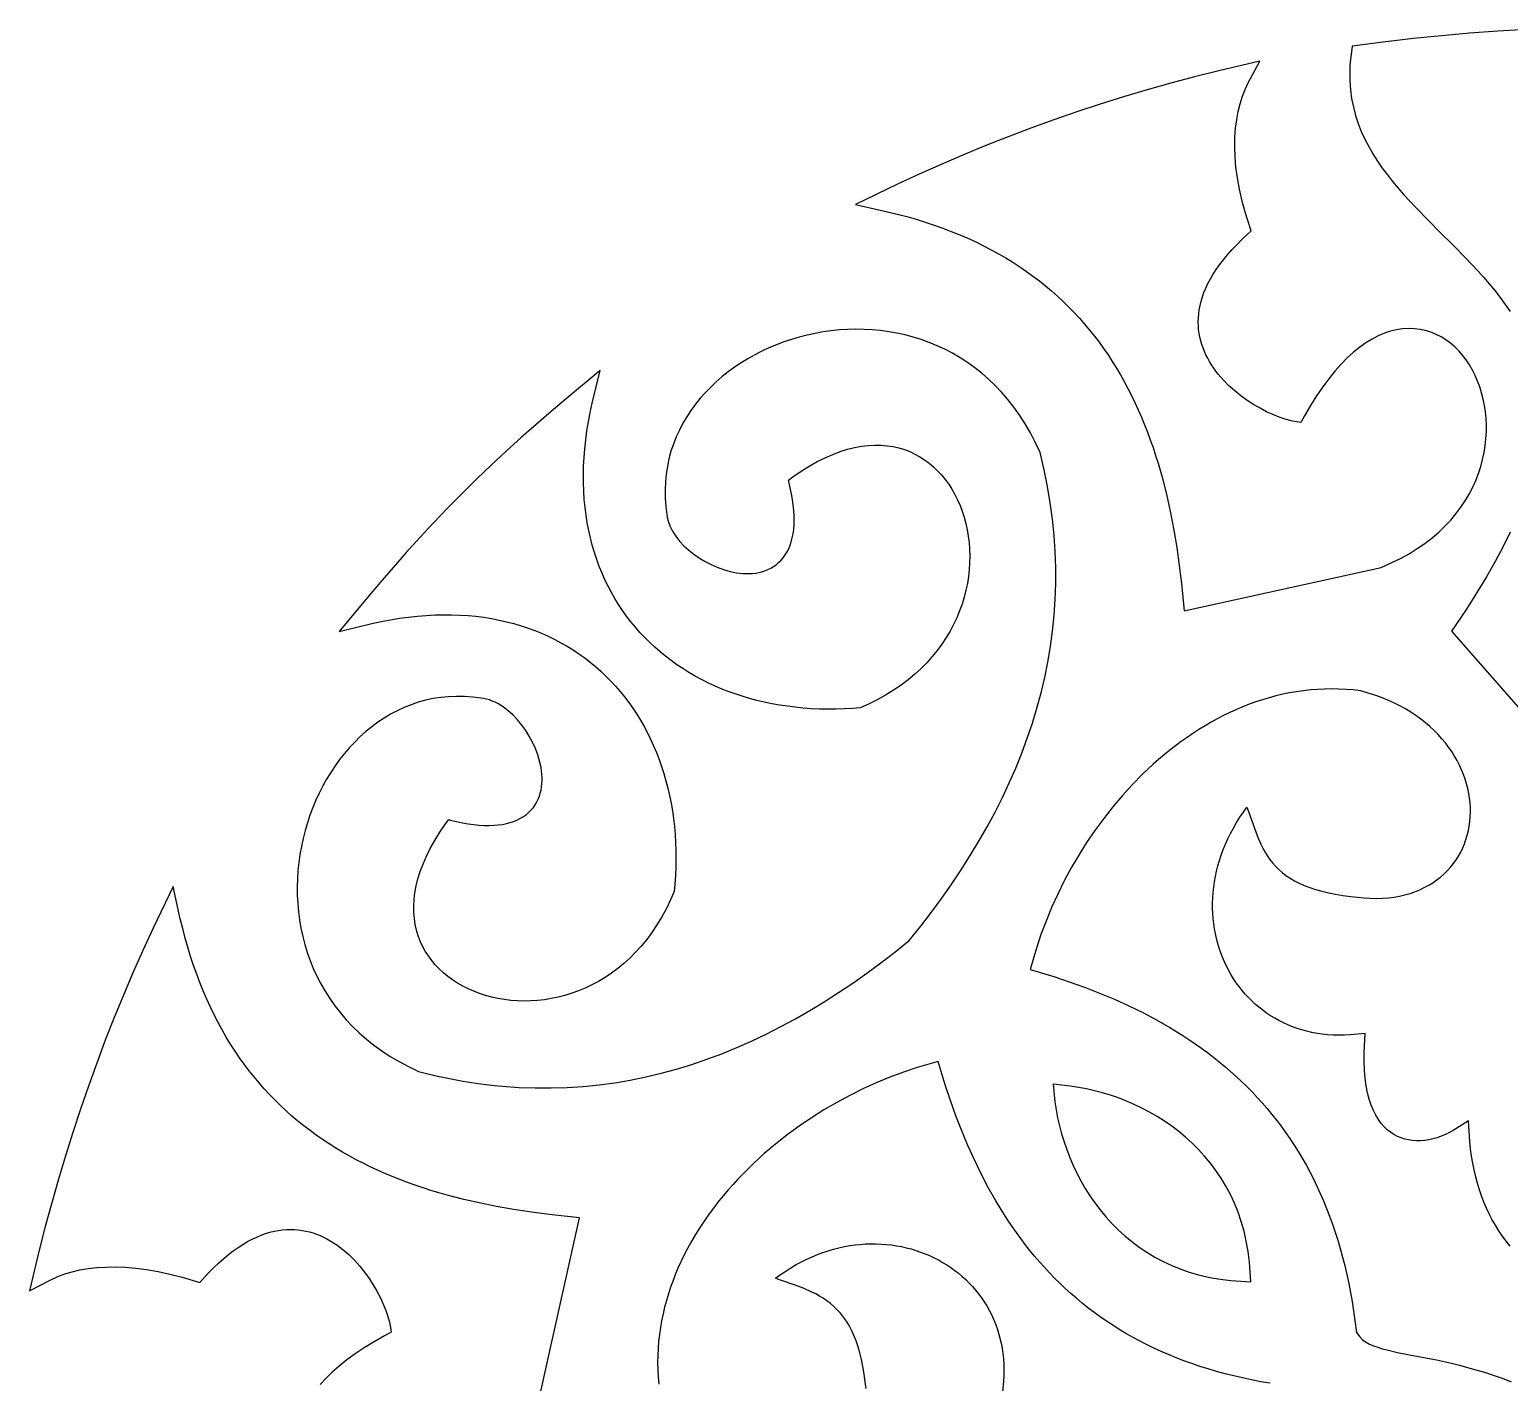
# Model space of a CAD drawing. Extents: x -355 to 355, y -278 to 278.
# Drawn here: x -88.1 to -4.1, y 13.1 to 89.9 of the extents above; entities that cross this region are included whole.
import ezdxf

# ---------------------------------------------------------------- set-up
doc = ezdxf.new("R2010")
doc.units = 0
doc.layers.add('LAYER_1', color=18, linetype='CONTINUOUS')

msp = doc.modelspace()

# ---------------------------------------------------------------- linework, layer by layer
at = {"layer": 'LAYER_1'}
for points in [[(-3.165, 89.926), (-4.775, 89.839), (-6.381, 89.722), (-7.979, 89.579), (-9.569, 89.414), (-11.148, 89.229), (-13.055, 88.984), (-13.135, 88.368), (-13.162, 88.091), (-13.181, 87.819), (-13.191, 87.546), (-13.187, 87.022), (-13.15, 86.509), (-13.082, 86.009), (-12.984, 85.523), (-12.859, 85.05), (-12.708, 84.59), (-12.532, 84.142), (-12.333, 83.706), (-12.113, 83.281), (-11.874, 82.866), (-11.617, 82.46), (-11.343, 82.064), (-11.055, 81.675), (-10.753, 81.293), (-10.439, 80.918), (-10.115, 80.548), (-9.783, 80.182), (-9.442, 79.82), (-8.745, 79.105), (-8.033, 78.394), (-7.319, 77.683), (-6.614, 76.965), (-5.926, 76.232), (-5.594, 75.862), (-5.27, 75.485), (-4.956, 75.103), (-4.654, 74.714), (-4.364, 74.318), (-4.088, 73.914)], [(-4.08, 61.389), (-4.481, 60.572), (-4.929, 59.728), (-5.425, 58.855), (-5.97, 57.954), (-6.566, 57.022), (-7.411, 55.77), (0.069, 47.243)], [(-4.088, 20.838), (-4.312, 21.123), (-4.525, 21.417), (-4.727, 21.718), (-4.918, 22.027), (-5.097, 22.344), (-5.266, 22.669), (-5.423, 23.002), (-5.568, 23.342), (-5.703, 23.691), (-5.826, 24.048), (-5.938, 24.413), (-6.038, 24.787), (-6.127, 25.168), (-6.205, 25.558), (-6.271, 25.957), (-6.325, 26.364), (-6.368, 26.779), (-6.454, 27.952), (-7.311, 27.413), (-7.534, 27.29), (-7.762, 27.18), (-7.993, 27.084), (-8.228, 27.002), (-8.464, 26.935), (-8.7, 26.884), (-8.935, 26.848), (-9.169, 26.829), (-9.4, 26.827), (-9.627, 26.842), (-9.849, 26.874), (-10.066, 26.923), (-10.277, 26.991), (-10.482, 27.077), (-10.68, 27.182), (-10.872, 27.308), (-11.056, 27.454), (-11.232, 27.623), (-11.4, 27.816), (-11.559, 28.034), (-11.707, 28.278), (-11.845, 28.55), (-11.969, 28.851), (-12.08, 29.182), (-12.175, 29.544), (-12.254, 29.937), (-12.314, 30.363), (-12.354, 30.822), (-12.374, 31.315), (-12.372, 31.842), (-12.322, 32.926), (-13.174, 32.847), (-13.499, 32.83), (-13.819, 32.825), (-14.134, 32.832), (-14.443, 32.851), (-14.747, 32.882), (-15.044, 32.925), (-15.336, 32.979), (-15.622, 33.043), (-15.902, 33.119), (-16.175, 33.204), (-16.443, 33.3), (-16.704, 33.406), (-16.958, 33.522), (-17.206, 33.647), (-17.448, 33.781), (-17.682, 33.924), (-17.91, 34.076), (-18.131, 34.237), (-18.344, 34.405), (-18.55, 34.582), (-18.749, 34.767), (-18.941, 34.959), (-19.125, 35.158), (-19.301, 35.365), (-19.469, 35.578), (-19.629, 35.798), (-19.781, 36.025), (-19.924, 36.257), (-20.059, 36.496), (-20.185, 36.74), (-20.303, 36.99), (-20.412, 37.244), (-20.511, 37.504), (-20.602, 37.769), (-20.683, 38.037), (-20.754, 38.31), (-20.816, 38.588), (-20.868, 38.868), (-20.91, 39.153), (-20.942, 39.44), (-20.964, 39.73), (-20.975, 40.024), (-20.976, 40.319), (-20.966, 40.617), (-20.945, 40.917), (-20.913, 41.219), (-20.87, 41.522), (-20.816, 41.827), (-20.75, 42.132), (-20.673, 42.439), (-20.584, 42.746), (-20.483, 43.053), (-20.37, 43.361), (-20.245, 43.668), (-20.107, 43.975), (-19.957, 44.281), (-19.794, 44.587), (-19.618, 44.891), (-19.429, 45.194), (-19.226, 45.495), (-19.023, 45.778), (-18.933, 45.522), (-18.606, 44.572), (-18.431, 44.111), (-18.236, 43.667), (-18.125, 43.446), (-18.007, 43.231), (-17.877, 43.022), (-17.736, 42.817), (-17.581, 42.618), (-17.413, 42.426), (-17.229, 42.241), (-17.029, 42.065), (-16.813, 41.897), (-16.579, 41.738), (-16.328, 41.59), (-16.058, 41.451), (-15.769, 41.322), (-15.459, 41.203), (-15.129, 41.094), (-14.776, 40.995), (-14.4, 40.906), (-14, 40.828), (-13.574, 40.759), (-13.129, 40.702), (-12.758, 40.651), (-12.386, 40.614), (-12.023, 40.594), (-11.671, 40.59), (-11.328, 40.6), (-10.995, 40.626), (-10.672, 40.667), (-10.36, 40.722), (-10.057, 40.791), (-9.766, 40.874), (-9.485, 40.97), (-9.214, 41.079), (-8.955, 41.2), (-8.707, 41.333), (-8.471, 41.478), (-8.246, 41.635), (-8.034, 41.801), (-7.833, 41.978), (-7.644, 42.165), (-7.468, 42.36), (-7.304, 42.564), (-7.153, 42.776), (-7.015, 42.996), (-6.889, 43.222), (-6.776, 43.455), (-6.676, 43.693), (-6.589, 43.937), (-6.515, 44.185), (-6.453, 44.438), (-6.405, 44.694), (-6.37, 44.954), (-6.347, 45.216), (-6.338, 45.481), (-6.342, 45.747), (-6.358, 46.015), (-6.388, 46.284), (-6.43, 46.553), (-6.486, 46.823), (-6.554, 47.092), (-6.636, 47.36), (-6.731, 47.626), (-6.838, 47.891), (-6.959, 48.154), (-7.093, 48.414), (-7.24, 48.671), (-7.4, 48.924), (-7.574, 49.174), (-7.76, 49.418), (-7.96, 49.658), (-8.173, 49.893), (-8.399, 50.121), (-8.639, 50.344), (-8.891, 50.559), (-9.157, 50.768), (-9.436, 50.969), (-9.728, 51.162), (-10.033, 51.346), (-10.352, 51.522), (-10.684, 51.688), (-11.029, 51.845), (-11.387, 51.991), (-11.758, 52.127), (-12.142, 52.252), (-12.568, 52.374), (-13.006, 52.424), (-13.414, 52.457), (-13.82, 52.477), (-14.225, 52.484), (-14.627, 52.477), (-15.028, 52.458), (-15.426, 52.426), (-15.822, 52.382), (-16.215, 52.326), (-16.606, 52.258), (-16.995, 52.178), (-17.38, 52.086), (-17.763, 51.984), (-18.142, 51.87), (-18.519, 51.746), (-18.892, 51.611), (-19.262, 51.466), (-19.628, 51.311), (-19.991, 51.146), (-20.351, 50.971), (-20.707, 50.787), (-21.058, 50.593), (-21.406, 50.391), (-21.75, 50.18), (-22.09, 49.961), (-22.426, 49.733), (-22.758, 49.497), (-23.085, 49.253), (-23.407, 49.001), (-23.726, 48.742), (-24.039, 48.476), (-24.348, 48.203), (-24.652, 47.923), (-24.953, 47.635), (-25.535, 47.044), (-26.098, 46.428), (-26.639, 45.789), (-27.159, 45.13), (-27.655, 44.451), (-28.129, 43.756), (-28.578, 43.044), (-29.002, 42.318), (-29.4, 41.58), (-29.772, 40.831), (-30.116, 40.072), (-30.432, 39.305), (-30.72, 38.533), (-30.978, 37.755), (-31.326, 36.56), (-29.997, 36.151), (-29.11, 35.855), (-28.24, 35.542), (-27.388, 35.211), (-26.554, 34.861), (-25.739, 34.491), (-24.943, 34.101), (-24.166, 33.691), (-23.411, 33.259), (-22.674, 32.805), (-22.316, 32.571), (-21.962, 32.33), (-21.614, 32.084), (-21.271, 31.832), (-20.934, 31.574), (-20.602, 31.31), (-20.276, 31.04), (-19.956, 30.764), (-19.642, 30.482), (-19.333, 30.194), (-19.031, 29.899), (-18.735, 29.598), (-18.444, 29.29), (-18.16, 28.976), (-17.882, 28.655), (-17.611, 28.327), (-17.346, 27.993), (-17.087, 27.651), (-16.834, 27.303), (-16.588, 26.948), (-16.349, 26.585), (-16.116, 26.215), (-15.891, 25.838), (-15.671, 25.453), (-15.459, 25.061), (-15.254, 24.661), (-15.055, 24.254), (-14.864, 23.839), (-14.68, 23.416), (-14.503, 22.984), (-14.333, 22.545), (-14.171, 22.098), (-14.016, 21.642), (-13.868, 21.178), (-13.728, 20.706), (-13.596, 20.225), (-13.472, 19.735), (-13.355, 19.237), (-13.246, 18.73), (-13.145, 18.214), (-13.053, 17.69), (-12.968, 17.156), (-12.892, 16.613), (-12.809, 15.941), (-12.625, 15.692), (-12.456, 15.531), (-12.266, 15.396), (-12.059, 15.282), (-11.836, 15.184), (-11.597, 15.097), (-11.341, 15.018), (-11.065, 14.945), (-10.47, 14.811), (-9.803, 14.679), (-8.269, 14.378), (-7.412, 14.188), (-6.964, 14.079), (-6.503, 13.958), (-6.029, 13.825), (-5.543, 13.678), (-5.046, 13.517), (-4.538, 13.338), (-4.021, 13.143)], [(-59.389, 11.41), (-56.919, 22.452), (-58.481, 22.618), (-59.521, 22.751), (-60.543, 22.904), (-61.545, 23.079), (-62.528, 23.277), (-63.49, 23.497), (-64.43, 23.742), (-65.352, 24.011), (-65.801, 24.155), (-66.247, 24.306), (-66.687, 24.463), (-67.122, 24.626), (-67.55, 24.797), (-67.973, 24.974), (-68.39, 25.158), (-68.801, 25.35), (-69.205, 25.548), (-69.604, 25.753), (-69.997, 25.966), (-70.383, 26.187), (-70.763, 26.415), (-71.137, 26.65), (-71.505, 26.893), (-71.866, 27.144), (-72.22, 27.403), (-72.568, 27.67), (-72.91, 27.945), (-73.245, 28.228), (-73.573, 28.52), (-73.895, 28.82), (-74.209, 29.129), (-74.517, 29.446), (-74.818, 29.772), (-75.113, 30.108), (-75.4, 30.452), (-75.68, 30.805), (-75.953, 31.168), (-76.219, 31.54), (-76.478, 31.922), (-76.729, 32.313), (-76.974, 32.715), (-77.21, 33.126), (-77.44, 33.547), (-77.662, 33.979), (-77.876, 34.42), (-78.082, 34.873), (-78.281, 35.335), (-78.472, 35.809), (-78.655, 36.293), (-78.831, 36.788), (-78.998, 37.294), (-79.157, 37.812), (-79.307, 38.34), (-79.45, 38.88), (-79.584, 39.432), (-79.992, 41.259), (-81.141, 38.867), (-81.716, 37.623), (-82.274, 36.368), (-82.815, 35.101), (-83.338, 33.824), (-83.845, 32.537), (-84.334, 31.241), (-84.805, 29.936), (-85.259, 28.623), (-85.694, 27.303), (-86.111, 25.975), (-86.509, 24.642), (-86.889, 23.302), (-87.25, 21.958), (-87.592, 20.609), (-88.142, 18.299), (-86.907, 18.95), (-86.537, 19.115), (-86.143, 19.261), (-85.726, 19.386), (-85.285, 19.489), (-84.819, 19.57), (-84.329, 19.627), (-83.814, 19.658), (-83.273, 19.664), (-82.707, 19.642), (-82.114, 19.591), (-81.496, 19.51), (-80.851, 19.398), (-80.18, 19.254), (-79.483, 19.077), (-78.486, 18.787), (-77.999, 19.31), (-77.708, 19.604), (-77.419, 19.878), (-77.135, 20.13), (-76.853, 20.362), (-76.576, 20.574), (-76.302, 20.767), (-76.032, 20.942), (-75.765, 21.098), (-75.503, 21.237), (-75.245, 21.358), (-74.992, 21.463), (-74.742, 21.553), (-74.496, 21.627), (-74.255, 21.687), (-74.018, 21.732), (-73.784, 21.764), (-73.555, 21.783), (-73.329, 21.79), (-73.107, 21.784), (-72.888, 21.767), (-72.673, 21.738), (-72.461, 21.699), (-72.252, 21.649), (-72.047, 21.589), (-71.845, 21.519), (-71.646, 21.44), (-71.451, 21.352), (-71.259, 21.255), (-71.071, 21.149), (-70.886, 21.036), (-70.705, 20.914), (-70.528, 20.786), (-70.358, 20.653), (-70.02, 20.36), (-69.704, 20.048), (-69.406, 19.718), (-69.128, 19.372), (-68.87, 19.014), (-68.633, 18.649), (-68.419, 18.281), (-68.228, 17.912), (-68.061, 17.548), (-67.918, 17.192), (-67.801, 16.849), (-67.71, 16.522), (-67.645, 16.218), (-67.61, 15.959), (-67.989, 15.758), (-68.585, 15.417), (-69.139, 15.073), (-69.653, 14.727), (-70.126, 14.38), (-70.561, 14.031), (-70.958, 13.681), (-71.317, 13.33), (-71.64, 12.978)], [(-17.709, 13.053), (-18.239, 13.146), (-18.759, 13.246), (-19.27, 13.355), (-19.773, 13.472), (-20.266, 13.596), (-20.75, 13.729), (-21.225, 13.868), (-21.692, 14.016), (-22.15, 14.171), (-22.6, 14.333), (-23.041, 14.503), (-23.473, 14.68), (-23.898, 14.864), (-24.314, 15.055), (-24.722, 15.254), (-25.123, 15.459), (-25.515, 15.671), (-25.9, 15.89), (-26.277, 16.116), (-26.646, 16.349), (-27.008, 16.588), (-27.363, 16.834), (-27.711, 17.086), (-28.051, 17.345), (-28.384, 17.61), (-28.711, 17.882), (-29.03, 18.159), (-29.343, 18.443), (-29.649, 18.734), (-29.948, 19.03), (-30.241, 19.332), (-30.528, 19.64), (-30.808, 19.955), (-31.082, 20.275), (-31.35, 20.6), (-31.612, 20.932), (-31.868, 21.269), (-32.118, 21.612), (-32.362, 21.961), (-32.6, 22.315), (-32.832, 22.672), (-33.282, 23.409), (-33.71, 24.165), (-34.116, 24.941), (-34.503, 25.737), (-34.869, 26.552), (-35.217, 27.387), (-35.546, 28.239), (-35.857, 29.109), (-36.152, 29.996), (-36.56, 31.326), (-37.756, 30.978), (-38.533, 30.72), (-39.306, 30.432), (-40.072, 30.116), (-40.831, 29.771), (-41.58, 29.4), (-42.319, 29.001), (-43.044, 28.577), (-43.756, 28.128), (-44.452, 27.655), (-45.13, 27.158), (-45.789, 26.639), (-46.428, 26.097), (-47.044, 25.534), (-47.635, 24.953), (-47.923, 24.652), (-48.203, 24.348), (-48.476, 24.039), (-48.742, 23.725), (-49.001, 23.407), (-49.253, 23.084), (-49.497, 22.757), (-49.732, 22.426), (-49.96, 22.09), (-50.18, 21.75), (-50.391, 21.406), (-50.593, 21.058), (-50.786, 20.706), (-50.971, 20.35), (-51.145, 19.991), (-51.31, 19.628), (-51.466, 19.262), (-51.611, 18.892), (-51.746, 18.518), (-51.87, 18.142), (-51.984, 17.762), (-52.086, 17.38), (-52.177, 16.994), (-52.257, 16.606), (-52.326, 16.215), (-52.382, 15.821), (-52.426, 15.425), (-52.458, 15.027), (-52.477, 14.627), (-52.484, 14.224), (-52.477, 13.82), (-52.457, 13.414), (-52.424, 13.006)], [(-40.651, 12.758), (-40.702, 13.13), (-40.76, 13.575), (-40.83, 14.001), (-40.91, 14.402), (-41.002, 14.779), (-41.104, 15.132), (-41.216, 15.464), (-41.339, 15.774), (-41.473, 16.063), (-41.616, 16.333), (-41.77, 16.585), (-41.933, 16.818), (-42.105, 17.034), (-42.286, 17.233), (-42.475, 17.416), (-42.67, 17.584), (-42.872, 17.738), (-43.079, 17.879), (-43.291, 18.008), (-43.507, 18.126), (-43.729, 18.237), (-44.172, 18.431), (-44.628, 18.605), (-45.558, 18.932), (-45.796, 19.018), (-45.51, 19.228), (-45.214, 19.43), (-44.916, 19.618), (-44.617, 19.794), (-44.315, 19.957), (-44.013, 20.107), (-43.71, 20.245), (-43.406, 20.37), (-43.101, 20.483), (-42.797, 20.584), (-42.492, 20.673), (-42.188, 20.75), (-41.884, 20.815), (-41.581, 20.87), (-41.278, 20.912), (-40.978, 20.944), (-40.678, 20.965), (-40.381, 20.975), (-40.085, 20.974), (-39.792, 20.963), (-39.501, 20.941), (-39.213, 20.909), (-38.928, 20.867), (-38.647, 20.815), (-38.369, 20.753), (-38.094, 20.682), (-37.824, 20.601), (-37.558, 20.51), (-37.297, 20.411), (-37.041, 20.302), (-36.789, 20.184), (-36.543, 20.058), (-36.303, 19.923), (-36.068, 19.779), (-35.839, 19.627), (-35.617, 19.467), (-35.402, 19.299), (-35.193, 19.123), (-34.991, 18.939), (-34.797, 18.747), (-34.61, 18.548), (-34.431, 18.342), (-34.261, 18.128), (-34.098, 17.907), (-33.944, 17.679), (-33.799, 17.445), (-33.663, 17.203), (-33.536, 16.955), (-33.419, 16.701), (-33.311, 16.44), (-33.214, 16.173), (-33.126, 15.899), (-33.05, 15.62), (-32.984, 15.334), (-32.929, 15.042), (-32.885, 14.745), (-32.853, 14.442), (-32.833, 14.133), (-32.825, 13.818), (-32.83, 13.499), (-32.847, 13.173), (-32.926, 12.322)]]:
    msp.add_lwpolyline(points, dxfattribs=at)
for points in [[(-41.257, 79.992), (-39.431, 79.584), (-38.88, 79.45), (-38.34, 79.307), (-37.812, 79.155), (-37.294, 78.996), (-36.788, 78.828), (-36.294, 78.651), (-35.81, 78.467), (-35.336, 78.275), (-34.874, 78.074), (-34.422, 77.866), (-33.981, 77.65), (-33.549, 77.427), (-33.129, 77.196), (-32.718, 76.957), (-32.317, 76.711), (-31.926, 76.458), (-31.545, 76.197), (-31.173, 75.929), (-30.811, 75.653), (-30.458, 75.371), (-30.115, 75.082), (-29.78, 74.786), (-29.455, 74.482), (-29.138, 74.172), (-28.831, 73.856), (-28.532, 73.532), (-28.241, 73.202), (-27.959, 72.865), (-27.685, 72.522), (-27.42, 72.172), (-27.163, 71.816), (-26.913, 71.453), (-26.672, 71.084), (-26.438, 70.709), (-26.212, 70.328), (-25.994, 69.941), (-25.783, 69.547), (-25.58, 69.148), (-25.384, 68.742), (-25.195, 68.331), (-25.014, 67.914), (-24.84, 67.491), (-24.672, 67.063), (-24.511, 66.629), (-24.358, 66.19), (-24.21, 65.745), (-24.07, 65.296), (-23.808, 64.378), (-23.572, 63.442), (-23.36, 62.485), (-23.172, 61.509), (-23.007, 60.515), (-22.865, 59.503), (-22.744, 58.473), (-22.595, 56.919), (-11.41, 59.389), (-10.831, 59.639), (-10.311, 59.893), (-9.82, 60.164), (-9.357, 60.45), (-8.923, 60.75), (-8.516, 61.064), (-8.136, 61.39), (-7.783, 61.728), (-7.457, 62.077), (-7.157, 62.435), (-6.882, 62.801), (-6.633, 63.175), (-6.409, 63.554), (-6.21, 63.939), (-6.034, 64.328), (-5.882, 64.721), (-5.753, 65.115), (-5.646, 65.51), (-5.561, 65.905), (-5.498, 66.299), (-5.456, 66.691), (-5.434, 67.08), (-5.432, 67.465), (-5.449, 67.845), (-5.485, 68.219), (-5.54, 68.586), (-5.612, 68.945), (-5.702, 69.296), (-5.809, 69.637), (-5.933, 69.968), (-6.072, 70.287), (-6.228, 70.594), (-6.399, 70.887), (-6.585, 71.166), (-6.786, 71.43), (-7.001, 71.676), (-7.23, 71.906), (-7.474, 72.116), (-7.731, 72.306), (-8, 72.474), (-8.282, 72.62), (-8.576, 72.74), (-8.881, 72.835), (-9.195, 72.903), (-9.518, 72.942), (-9.849, 72.952), (-10.185, 72.931), (-10.527, 72.879), (-10.872, 72.795), (-11.219, 72.679), (-11.569, 72.53), (-11.92, 72.348), (-12.272, 72.132), (-12.624, 71.883), (-12.976, 71.599), (-13.327, 71.279), (-13.679, 70.923), (-14.029, 70.531), (-14.378, 70.101), (-14.726, 69.632), (-15.071, 69.123), (-15.415, 68.575), (-15.757, 67.984), (-15.957, 67.609), (-16.218, 67.645), (-16.522, 67.71), (-16.848, 67.801), (-17.191, 67.918), (-17.547, 68.061), (-17.912, 68.228), (-18.28, 68.419), (-18.649, 68.633), (-19.014, 68.869), (-19.372, 69.127), (-19.718, 69.406), (-20.049, 69.704), (-20.361, 70.02), (-20.653, 70.357), (-20.786, 70.528), (-20.915, 70.705), (-21.036, 70.886), (-21.149, 71.071), (-21.255, 71.259), (-21.352, 71.451), (-21.44, 71.646), (-21.52, 71.845), (-21.589, 72.047), (-21.649, 72.252), (-21.699, 72.461), (-21.739, 72.673), (-21.767, 72.888), (-21.784, 73.107), (-21.79, 73.329), (-21.783, 73.555), (-21.764, 73.784), (-21.732, 74.018), (-21.687, 74.255), (-21.627, 74.496), (-21.553, 74.742), (-21.464, 74.992), (-21.358, 75.246), (-21.237, 75.504), (-21.098, 75.766), (-20.942, 76.032), (-20.768, 76.302), (-20.575, 76.576), (-20.362, 76.854), (-20.13, 77.135), (-19.878, 77.42), (-19.604, 77.708), (-19.31, 78), (-18.778, 78.495), (-18.992, 79.137), (-19.103, 79.494), (-19.205, 79.845), (-19.296, 80.189), (-19.378, 80.527), (-19.45, 80.855), (-19.569, 81.5), (-19.652, 82.115), (-19.702, 82.705), (-19.721, 83.27), (-19.711, 83.809), (-19.672, 84.323), (-19.608, 84.812), (-19.519, 85.278), (-19.407, 85.719), (-19.275, 86.137), (-19.122, 86.532), (-18.952, 86.905), (-18.296, 88.139), (-20.63, 87.592), (-21.996, 87.25), (-23.353, 86.889), (-24.7, 86.509), (-26.037, 86.111), (-27.364, 85.694), (-28.682, 85.258), (-29.989, 84.805), (-31.287, 84.334), (-32.575, 83.845), (-33.853, 83.338), (-35.122, 82.814), (-36.38, 82.273), (-37.629, 81.715), (-38.868, 81.141)], [(-47.748, 71.001), (-48.118, 70.753), (-48.476, 70.491), (-48.821, 70.217), (-49.154, 69.929), (-49.472, 69.628), (-49.776, 69.315), (-50.064, 68.99), (-50.337, 68.652), (-50.592, 68.303), (-50.83, 67.943), (-51.049, 67.571), (-51.249, 67.188), (-51.429, 66.795), (-51.588, 66.392), (-51.726, 65.979), (-51.841, 65.556), (-51.933, 65.125), (-52.002, 64.685), (-52.045, 64.237), (-52.064, 63.782), (-52.056, 63.319), (-52.022, 62.85), (-51.962, 62.384), (-51.941, 62.234), (-51.904, 62.07), (-51.855, 61.909), (-51.795, 61.752), (-51.724, 61.598), (-51.641, 61.442), (-51.458, 61.156), (-51.239, 60.878), (-50.992, 60.615), (-50.721, 60.366), (-50.428, 60.133), (-50.117, 59.918), (-49.789, 59.721), (-49.449, 59.545), (-49.098, 59.391), (-48.739, 59.261), (-48.375, 59.158), (-48.009, 59.084), (-47.647, 59.042), (-47.459, 59.033), (-47.277, 59.034), (-47.097, 59.044), (-46.917, 59.065), (-46.74, 59.096), (-46.566, 59.138), (-46.394, 59.193), (-46.227, 59.259), (-46.064, 59.338), (-45.907, 59.431), (-45.756, 59.537), (-45.613, 59.656), (-45.479, 59.788), (-45.354, 59.934), (-45.24, 60.092), (-45.136, 60.263), (-45.044, 60.446), (-44.963, 60.64), (-44.895, 60.846), (-44.838, 61.064), (-44.793, 61.293), (-44.761, 61.533), (-44.74, 61.786), (-44.732, 62.05), (-44.737, 62.327), (-44.754, 62.616), (-44.785, 62.919), (-44.828, 63.235), (-44.885, 63.565), (-44.956, 63.908), (-45.041, 64.267), (-45.061, 64.342), (-44.815, 64.526), (-44.342, 64.849), (-43.878, 65.138), (-43.424, 65.393), (-42.979, 65.615), (-42.543, 65.804), (-42.118, 65.963), (-41.704, 66.092), (-41.3, 66.192), (-40.907, 66.264), (-40.526, 66.309), (-40.155, 66.328), (-39.796, 66.323), (-39.448, 66.294), (-39.111, 66.243), (-38.786, 66.169), (-38.471, 66.074), (-38.168, 65.959), (-37.876, 65.824), (-37.595, 65.67), (-37.325, 65.498), (-37.067, 65.307), (-36.821, 65.1), (-36.587, 64.876), (-36.365, 64.636), (-36.156, 64.381), (-35.96, 64.112), (-35.778, 63.828), (-35.609, 63.532), (-35.454, 63.224), (-35.314, 62.904), (-35.189, 62.573), (-35.079, 62.233), (-34.985, 61.884), (-34.907, 61.526), (-34.846, 61.162), (-34.801, 60.791), (-34.773, 60.415), (-34.762, 60.033), (-34.77, 59.649), (-34.795, 59.261), (-34.838, 58.871), (-34.9, 58.479), (-34.981, 58.087), (-35.081, 57.696), (-35.2, 57.305), (-35.339, 56.917), (-35.498, 56.531), (-35.678, 56.149), (-35.878, 55.771), (-36.099, 55.399), (-36.341, 55.032), (-36.605, 54.672), (-36.891, 54.32), (-37.199, 53.975), (-37.53, 53.64), (-37.884, 53.314), (-38.262, 53), (-38.663, 52.696), (-39.089, 52.405), (-39.539, 52.126), (-40.014, 51.862), (-40.515, 51.613), (-40.98, 51.406), (-41.396, 51.373), (-41.878, 51.347), (-42.356, 51.333), (-42.829, 51.331), (-43.297, 51.341), (-43.761, 51.362), (-44.22, 51.396), (-44.673, 51.441), (-45.12, 51.497), (-45.563, 51.564), (-45.999, 51.643), (-46.429, 51.733), (-46.853, 51.834), (-47.27, 51.945), (-47.681, 52.068), (-48.085, 52.201), (-48.482, 52.345), (-48.872, 52.499), (-49.255, 52.663), (-49.63, 52.838), (-49.998, 53.023), (-50.358, 53.217), (-50.709, 53.422), (-51.053, 53.636), (-51.388, 53.86), (-51.715, 54.094), (-52.033, 54.337), (-52.342, 54.59), (-52.642, 54.852), (-52.933, 55.123), (-53.214, 55.403), (-53.486, 55.692), (-53.749, 55.99), (-54.001, 56.297), (-54.243, 56.613), (-54.475, 56.938), (-54.697, 57.271), (-54.908, 57.612), (-55.108, 57.962), (-55.298, 58.321), (-55.476, 58.687), (-55.643, 59.062), (-55.799, 59.446), (-55.943, 59.837), (-56.075, 60.236), (-56.195, 60.643), (-56.303, 61.058), (-56.398, 61.481), (-56.481, 61.912), (-56.551, 62.35), (-56.607, 62.796), (-56.651, 63.25), (-56.681, 63.711), (-56.697, 64.179), (-56.7, 64.654), (-56.688, 65.137), (-56.663, 65.627), (-56.622, 66.124), (-56.567, 66.628), (-56.497, 67.138), (-56.412, 67.656), (-56.311, 68.18), (-56.195, 68.71), (-55.738, 70.571), (-57.66, 68.976), (-58.527, 68.244), (-59.386, 67.504), (-60.236, 66.755), (-61.08, 65.992), (-61.92, 65.212), (-62.756, 64.413), (-63.591, 63.591), (-64.413, 62.756), (-65.212, 61.919), (-65.992, 61.08), (-66.755, 60.236), (-67.504, 59.386), (-68.244, 58.528), (-68.977, 57.66), (-70.572, 55.739), (-68.711, 56.196), (-68.18, 56.312), (-67.656, 56.412), (-67.139, 56.498), (-66.628, 56.568), (-66.125, 56.623), (-65.628, 56.663), (-65.138, 56.689), (-64.655, 56.7), (-64.18, 56.698), (-63.712, 56.681), (-63.251, 56.651), (-62.798, 56.608), (-62.352, 56.551), (-61.914, 56.481), (-61.484, 56.398), (-61.062, 56.303), (-60.647, 56.195), (-60.24, 56.075), (-59.842, 55.943), (-59.451, 55.799), (-59.069, 55.644), (-58.695, 55.477), (-58.329, 55.298), (-57.972, 55.109), (-57.623, 54.909), (-57.282, 54.697), (-56.95, 54.476), (-56.627, 54.244), (-56.313, 54.002), (-56.008, 53.749), (-55.711, 53.487), (-55.424, 53.215), (-55.145, 52.934), (-54.876, 52.643), (-54.616, 52.343), (-54.366, 52.034), (-54.125, 51.716), (-53.893, 51.39), (-53.672, 51.055), (-53.46, 50.712), (-53.258, 50.36), (-53.066, 50), (-52.884, 49.633), (-52.713, 49.258), (-52.552, 48.875), (-52.401, 48.486), (-52.261, 48.089), (-52.132, 47.685), (-52.013, 47.274), (-51.905, 46.857), (-51.808, 46.433), (-51.723, 46.003), (-51.648, 45.567), (-51.586, 45.125), (-51.534, 44.677), (-51.494, 44.224), (-51.466, 43.766), (-51.45, 43.303), (-51.445, 42.834), (-51.453, 42.361), (-51.473, 41.883), (-51.505, 41.401), (-51.543, 40.981), (-51.746, 40.511), (-51.99, 40.011), (-52.248, 39.536), (-52.521, 39.085), (-52.807, 38.66), (-53.105, 38.259), (-53.414, 37.882), (-53.735, 37.528), (-54.065, 37.197), (-54.405, 36.889), (-54.753, 36.604), (-55.108, 36.34), (-55.471, 36.098), (-55.839, 35.877), (-56.213, 35.677), (-56.591, 35.498), (-56.973, 35.339), (-57.358, 35.2), (-57.745, 35.08), (-58.133, 34.98), (-58.522, 34.9), (-58.91, 34.838), (-59.297, 34.795), (-59.683, 34.77), (-60.065, 34.762), (-60.444, 34.773), (-60.818, 34.801), (-61.187, 34.846), (-61.549, 34.907), (-61.904, 34.985), (-62.252, 35.079), (-62.59, 35.189), (-62.919, 35.314), (-63.238, 35.454), (-63.545, 35.608), (-63.84, 35.777), (-64.122, 35.96), (-64.39, 36.156), (-64.644, 36.365), (-64.883, 36.586), (-65.106, 36.821), (-65.313, 37.067), (-65.503, 37.325), (-65.674, 37.594), (-65.828, 37.875), (-65.962, 38.167), (-66.077, 38.471), (-66.172, 38.785), (-66.245, 39.111), (-66.296, 39.448), (-66.325, 39.796), (-66.33, 40.155), (-66.31, 40.525), (-66.265, 40.907), (-66.193, 41.3), (-66.093, 41.704), (-65.964, 42.118), (-65.805, 42.543), (-65.615, 42.979), (-65.394, 43.424), (-65.139, 43.878), (-64.85, 44.342), (-64.526, 44.815), (-64.342, 45.061), (-64.267, 45.041), (-63.909, 44.956), (-63.565, 44.885), (-63.235, 44.828), (-62.92, 44.785), (-62.617, 44.754), (-62.328, 44.737), (-62.051, 44.733), (-61.786, 44.741), (-61.534, 44.761), (-61.294, 44.793), (-61.065, 44.838), (-60.848, 44.895), (-60.642, 44.964), (-60.448, 45.044), (-60.265, 45.137), (-60.095, 45.24), (-59.937, 45.355), (-59.791, 45.48), (-59.659, 45.614), (-59.541, 45.758), (-59.436, 45.908), (-59.344, 46.066), (-59.266, 46.229), (-59.2, 46.397), (-59.147, 46.569), (-59.106, 46.744), (-59.076, 46.921), (-59.057, 47.101), (-59.048, 47.282), (-59.049, 47.464), (-59.06, 47.652), (-59.105, 48.014), (-59.184, 48.381), (-59.292, 48.745), (-59.427, 49.103), (-59.587, 49.454), (-59.77, 49.795), (-59.973, 50.123), (-60.196, 50.434), (-60.437, 50.727), (-60.695, 50.998), (-60.968, 51.244), (-61.251, 51.459), (-61.404, 51.559), (-61.557, 51.648), (-61.713, 51.727), (-61.872, 51.797), (-62.035, 51.857), (-62.201, 51.905), (-62.369, 51.941), (-62.524, 51.962), (-62.982, 52.022), (-63.445, 52.056), (-63.902, 52.064), (-64.352, 52.045), (-64.794, 52.002), (-65.229, 51.933), (-65.656, 51.841), (-66.073, 51.726), (-66.482, 51.588), (-66.881, 51.428), (-67.27, 51.248), (-67.648, 51.048), (-68.016, 50.829), (-68.373, 50.591), (-68.718, 50.336), (-69.052, 50.063), (-69.374, 49.775), (-69.685, 49.471), (-69.982, 49.153), (-70.267, 48.82), (-70.54, 48.475), (-70.799, 48.117), (-71.045, 47.747), (-71.277, 47.366), (-71.495, 46.974), (-71.7, 46.573), (-71.89, 46.163), (-72.065, 45.744), (-72.225, 45.317), (-72.37, 44.883), (-72.5, 44.443), (-72.614, 43.997), (-72.712, 43.546), (-72.793, 43.091), (-72.858, 42.631), (-72.905, 42.169), (-72.936, 41.704), (-72.949, 41.237), (-72.944, 40.769), (-72.92, 40.3), (-72.879, 39.832), (-72.818, 39.364), (-72.738, 38.899), (-72.638, 38.435), (-72.519, 37.975), (-72.379, 37.518), (-72.219, 37.065), (-72.038, 36.618), (-71.836, 36.177), (-71.612, 35.742), (-71.367, 35.315), (-71.1, 34.896), (-70.81, 34.486), (-70.498, 34.086), (-70.163, 33.696), (-69.805, 33.317), (-69.424, 32.95), (-69.019, 32.596), (-68.591, 32.256), (-68.138, 31.93), (-67.662, 31.618), (-67.162, 31.322), (-66.637, 31.042), (-66.054, 30.763), (-65.06, 30.522), (-64.582, 30.418), (-64.107, 30.323), (-63.633, 30.236), (-63.161, 30.157), (-62.691, 30.087), (-62.222, 30.026), (-61.755, 29.972), (-61.287, 29.927), (-60.361, 29.86), (-59.44, 29.826), (-58.524, 29.824), (-57.615, 29.852), (-56.711, 29.912), (-55.813, 30.002), (-54.921, 30.123), (-54.035, 30.272), (-53.155, 30.452), (-52.28, 30.66), (-51.411, 30.896), (-50.548, 31.16), (-49.69, 31.452), (-48.838, 31.77), (-47.992, 32.115), (-47.15, 32.487), (-46.315, 32.884), (-45.484, 33.306), (-44.659, 33.753), (-43.839, 34.225), (-43.024, 34.72), (-42.214, 35.239), (-41.408, 35.781), (-40.608, 36.345), (-39.812, 36.932), (-39.021, 37.541), (-38.199, 38.199), (-37.541, 39.022), (-36.933, 39.813), (-36.348, 40.609), (-35.785, 41.409), (-35.246, 42.215), (-34.731, 43.025), (-34.239, 43.839), (-33.772, 44.659), (-33.329, 45.483), (-32.911, 46.313), (-32.518, 47.147), (-32.151, 47.986), (-31.81, 48.831), (-31.496, 49.68), (-31.208, 50.535), (-30.947, 51.395), (-30.714, 52.261), (-30.509, 53.131), (-30.332, 54.007), (-30.183, 54.888), (-30.064, 55.774), (-29.973, 56.666), (-29.913, 57.563), (-29.882, 58.465), (-29.881, 59.372), (-29.912, 60.285), (-29.973, 61.203), (-30.065, 62.126), (-30.189, 63.055), (-30.345, 63.989), (-30.533, 64.928), (-30.762, 65.912), (-31.041, 66.502), (-31.321, 67.033), (-31.617, 67.54), (-31.928, 68.021), (-32.254, 68.479), (-32.594, 68.913), (-32.948, 69.323), (-33.315, 69.709), (-33.693, 70.072), (-34.083, 70.412), (-34.483, 70.728), (-34.893, 71.022), (-35.312, 71.294), (-35.739, 71.543), (-36.174, 71.77), (-36.615, 71.976), (-37.062, 72.16), (-37.515, 72.324), (-37.972, 72.466), (-38.432, 72.588), (-38.896, 72.69), (-39.362, 72.772), (-39.83, 72.835), (-40.298, 72.879), (-40.767, 72.904), (-41.235, 72.91), (-41.702, 72.898), (-42.167, 72.869), (-42.63, 72.822), (-43.09, 72.758), (-43.546, 72.677), (-43.997, 72.579), (-44.443, 72.465), (-44.883, 72.335), (-45.317, 72.189), (-45.744, 72.028), (-46.163, 71.852), (-46.574, 71.661), (-46.975, 71.455), (-47.367, 71.235)], [(-18.812, 18.812), (-18.889, 19.936), (-18.961, 20.54), (-19.062, 21.126), (-19.192, 21.694), (-19.348, 22.243), (-19.53, 22.773), (-19.737, 23.284), (-19.967, 23.777), (-20.22, 24.25), (-20.493, 24.705), (-20.786, 25.14), (-21.098, 25.556), (-21.428, 25.953), (-21.774, 26.332), (-22.135, 26.691), (-22.51, 27.031), (-22.897, 27.352), (-23.296, 27.655), (-23.706, 27.939), (-24.125, 28.204), (-24.552, 28.451), (-24.987, 28.68), (-25.427, 28.89), (-25.872, 29.082), (-26.322, 29.256), (-26.774, 29.412), (-27.228, 29.551), (-27.682, 29.671), (-28.137, 29.773), (-28.589, 29.858), (-29.04, 29.925), (-30.034, 30.035), (-29.924, 29.041), (-29.857, 28.59), (-29.773, 28.137), (-29.67, 27.683), (-29.55, 27.228), (-29.412, 26.774), (-29.256, 26.322), (-29.082, 25.873), (-28.89, 25.427), (-28.68, 24.987), (-28.451, 24.552), (-28.204, 24.125), (-27.939, 23.706), (-27.655, 23.296), (-27.353, 22.897), (-27.031, 22.509), (-26.691, 22.135), (-26.332, 21.774), (-25.954, 21.428), (-25.557, 21.098), (-25.14, 20.786), (-24.705, 20.493), (-24.251, 20.219), (-23.777, 19.967), (-23.285, 19.737), (-22.773, 19.53), (-22.243, 19.348), (-21.694, 19.192), (-21.126, 19.062), (-20.54, 18.961), (-19.936, 18.889)]]:
    msp.add_lwpolyline(points, close=True, dxfattribs=at)

doc.saveas('drawing.dxf')
